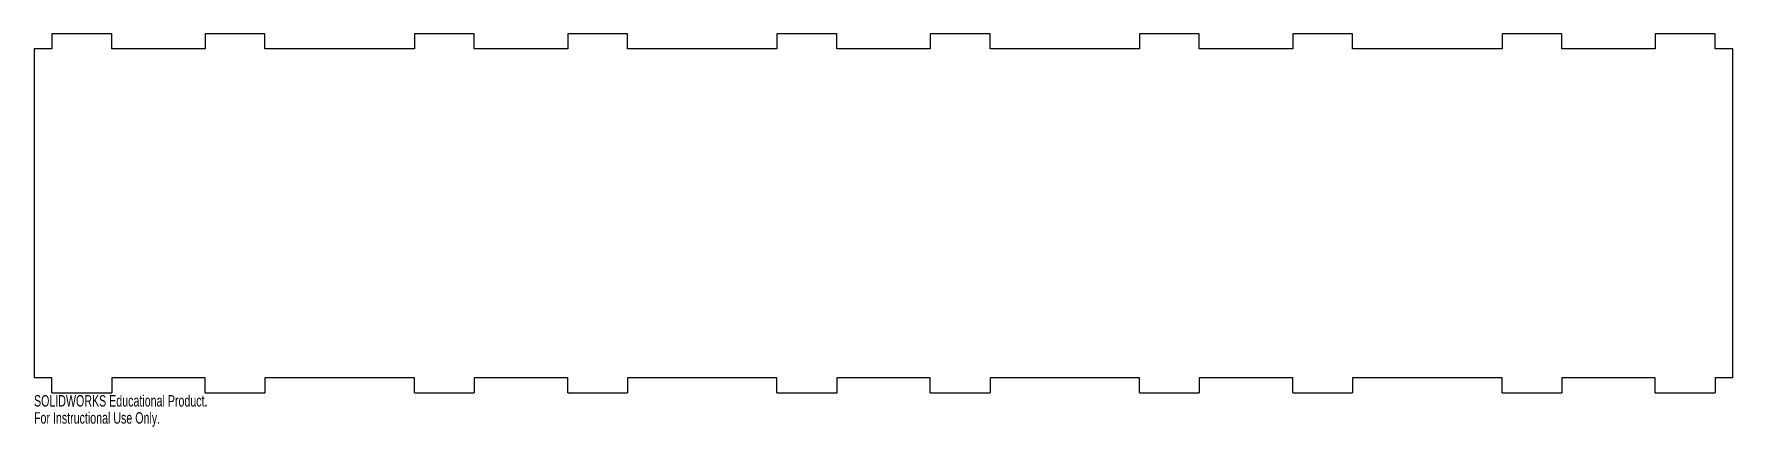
# Model space of a CAD drawing. Header units: inches. Extents: x -14.2 to 14.2, y -3.6 to 3.
import ezdxf

# ---------------------------------------------------------------- set-up
doc = ezdxf.new("R2010")
doc.units = ezdxf.units.IN
doc.header["$MEASUREMENT"] = 0
doc.styles.add('SLDTEXTSTYLE0', font='TXT', dxfattribs={"width": 0.7})

msp = doc.modelspace()

# ---------------------------------------------------------------- linework, layer by layer
at = {"color": 7, "linetype": 'Continuous', "lineweight": 25}
for p, q in [((-13.905, 3), (-13.905, 2.75)), ((-12.905, 3), (-13.905, 3)), ((-12.905, 2.75), (-12.905, 3)), ((-11.343, 3), (-11.343, 2.75)), ((-10.343, 3), (-11.343, 3)), ((-10.343, 2.75), (-10.343, 3)), ((-7.843, 3), (-7.843, 2.75)), ((-6.843, 3), (-7.843, 3)), ((-6.843, 2.75), (-6.843, 3)), ((-5.281, 3), (-5.281, 2.75)), ((-4.281, 3), (-5.281, 3)), ((-4.281, 2.75), (-4.281, 3)), ((-1.781, 3), (-1.781, 2.75)), ((-0.781, 3), (-1.781, 3)), ((-0.781, 2.75), (-0.781, 3)), ((0.781, 3), (0.781, 2.75)), ((1.781, 3), (0.781, 3)), ((1.781, 2.75), (1.781, 3)), ((4.281, 3), (4.281, 2.75)), ((5.281, 3), (4.281, 3)), ((5.281, 2.75), (5.281, 3)), ((6.843, 3), (6.843, 2.75)), ((7.843, 3), (6.843, 3)), ((7.843, 2.75), (7.843, 3)), ((10.343, 3), (10.343, 2.75)), ((11.343, 3), (10.343, 3)), ((11.343, 2.75), (11.343, 3)), ((12.905, 3), (12.905, 2.75)), ((13.905, 3), (12.905, 3)), ((13.905, 2.75), (13.905, 3)), ((-13.905, 2.75), (-14.205, 2.75)), ((-14.205, 2.75), (-14.205, -2.75)), ((-11.343, 2.75), (-12.905, 2.75)), ((-7.843, 2.75), (-10.343, 2.75)), ((-5.281, 2.75), (-6.843, 2.75)), ((-1.781, 2.75), (-4.281, 2.75)), ((0.781, 2.75), (-0.781, 2.75)), ((4.281, 2.75), (1.781, 2.75)), ((6.843, 2.75), (5.281, 2.75)), ((10.343, 2.75), (7.843, 2.75)), ((12.905, 2.75), (11.343, 2.75)), ((14.205, 2.75), (13.905, 2.75)), ((14.205, -2.75), (14.205, 2.75)), ((-13.905, -2.75), (-14.205, -2.75)), ((-13.905, -3), (-13.905, -2.75)), ((-11.343, -2.75), (-12.905, -2.75)), ((-12.905, -2.75), (-12.905, -3)), ((-11.343, -3), (-11.343, -2.75)), ((-7.843, -2.75), (-10.343, -2.75)), ((-10.343, -2.75), (-10.343, -3)), ((-7.843, -3), (-7.843, -2.75)), ((-5.281, -2.75), (-6.843, -2.75)), ((-6.843, -2.75), (-6.843, -3)), ((-5.281, -3), (-5.281, -2.75)), ((-1.781, -2.75), (-4.281, -2.75)), ((-4.281, -2.75), (-4.281, -3)), ((-1.781, -3), (-1.781, -2.75)), ((0.781, -2.75), (-0.781, -2.75)), ((-0.781, -2.75), (-0.781, -3)), ((0.781, -3), (0.781, -2.75)), ((4.281, -2.75), (1.781, -2.75)), ((1.781, -2.75), (1.781, -3)), ((4.281, -3), (4.281, -2.75)), ((6.843, -2.75), (5.281, -2.75)), ((5.281, -2.75), (5.281, -3)), ((6.843, -3), (6.843, -2.75)), ((10.343, -2.75), (7.843, -2.75)), ((7.843, -2.75), (7.843, -3)), ((10.343, -3), (10.343, -2.75)), ((12.905, -2.75), (11.343, -2.75)), ((11.343, -2.75), (11.343, -3)), ((12.905, -3), (12.905, -2.75)), ((14.205, -2.75), (13.905, -2.75)), ((13.905, -2.75), (13.905, -3)), ((-13.905, -3), (-12.905, -3)), ((-11.343, -3), (-10.343, -3)), ((-7.843, -3), (-6.843, -3)), ((-5.281, -3), (-4.281, -3)), ((-1.781, -3), (-0.781, -3)), ((0.781, -3), (1.781, -3)), ((4.281, -3), (5.281, -3)), ((6.843, -3), (7.843, -3)), ((10.343, -3), (11.343, -3)), ((12.905, -3), (13.905, -3))]:
    msp.add_line(p, q, dxfattribs=at)

# ---------------------------------------------------------------- texts
at = {"color": 7, "linetype": 'Continuous', "char_height": 0.1903, "attachment_point": 1, "style": 'SLDTEXTSTYLE0'}
for s, insert in [('SOLIDWORKS Educational Product.', (-14.205, -3.04)), ('For Instructional Use Only.', (-14.205, -3.326))]:
    msp.add_mtext(s, dxfattribs=dict(at, insert=insert))

doc.saveas('drawing.dxf')
